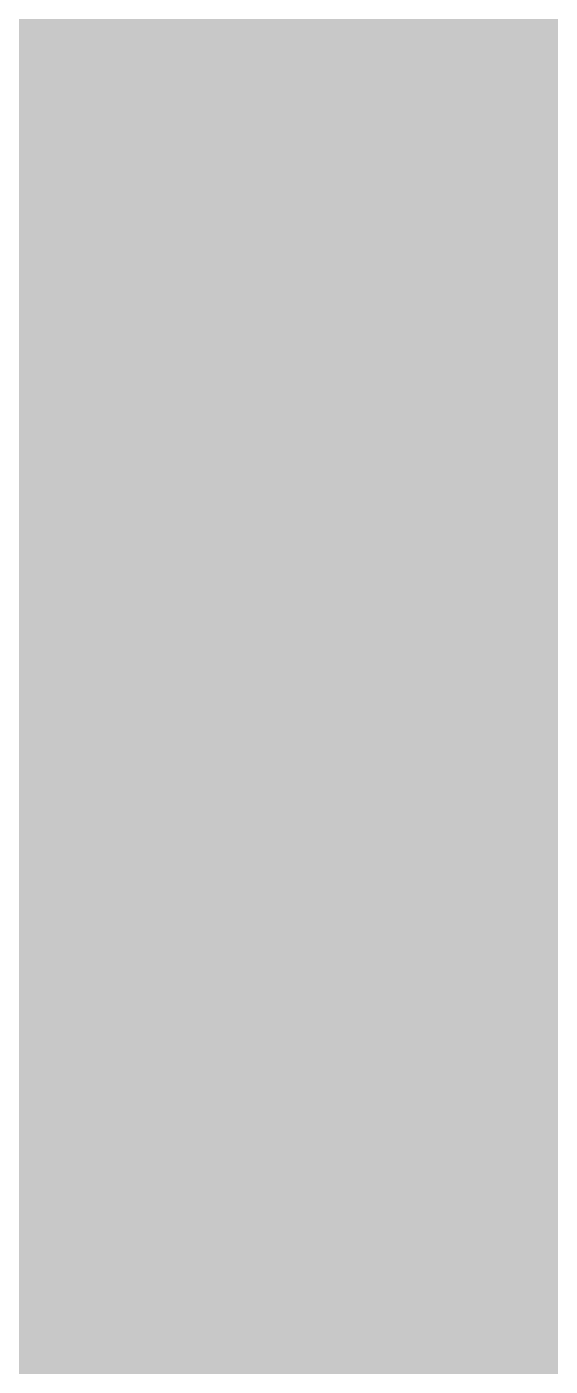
# Model space of a CAD drawing. Header units: inches. Extents: x -13956017 to 293115509, y -946740 to -305538.
# Drawn here: x 1214729 to 1214790.6, y -917278.4 to -917120.9 of the extents above; entities that cross this region are included whole.
import ezdxf

# ---------------------------------------------------------------- set-up
doc = ezdxf.new("R2010")
doc.units = ezdxf.units.IN
doc.header["$LTSCALE"] = 6
doc.layers.add('WAL', color=7, linetype='Continuous')

msp = doc.modelspace()

# ---------------------------------------------------------------- hatches: boundary and pattern name
at = {"layer": 'WAL', "lineweight": 5, "ltscale": 0.6, "true_color": 0xffa8a8}
h = msp.add_hatch(dxfattribs=at)
h.set_pattern_fill('BRICK', color=21, angle=270)
h.set_pattern_definition([(270, (225125.1520493354, -30674.72709723667), (6.35, -1.166476076187854e-15), []), (0, (225125.1520493354, -30674.72709723667), (3.110602869834277e-15, 12.7), [6.35, -6.35]), (0, (225125.1520493354, -30681.07709723664), (3.110602869834277e-15, 12.7), [-6.35, 6.35])])
h.paths.add_polyline_path([(1214466.677390945, -916536.8417391669), (1214437.63426655, -916476.0550872779), (1214775.924462769, -916314.4241379624), (1214854.460486128, -916244.3322729024), (1214871.119771485, -916279.1998087063), (1214827.696202182, -916317.9544951528), (1215228.220658035, -916766.7312254264), (1214888.49254239, -917340.1239585227), (1214742.72212507, -917389.9968521406), (1214452.490157683, -916541.6956621247)])

doc.saveas('drawing.dxf')
